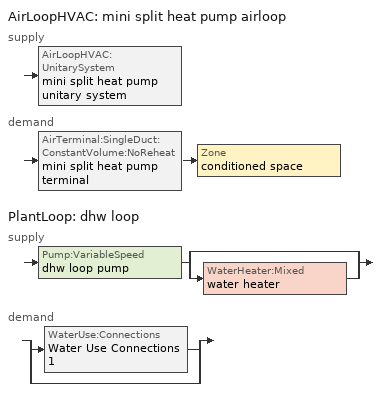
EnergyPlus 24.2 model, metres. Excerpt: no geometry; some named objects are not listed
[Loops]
AirLoopHVAC 'mini split heat pump airloop'
 supply: AirLoopHVAC:UnitarySystem 'mini split heat pump unitary system'
 demand: AirTerminal:SingleDuct:ConstantVolume:NoReheat 'mini split heat pump terminal' > Zone 'conditioned space'
PlantLoop 'dhw loop'
 supply: Pump:VariableSpeed 'dhw loop pump' > split
  | bypass
  | WaterHeater:Mixed 'water heater'
 demand: split
  | WaterUse:Connections 'Water Use Connections 1'
  | bypass
[ZoneControl:Thermostat]
conditioned space Thermostat: Zone or ZoneList=conditioned space; Control Type Schedule=conditioned space Thermostat Schedule; Control 1=conditioned space temperature setpoint; Temperature Difference Between Cutout And Setpoint {deltaC}=0
[ThermostatSetpoint:DualSetpoint]
conditioned space temperature setpoint: Heating Setpoint Temperature Schedule=heating setpoint; Cooling Setpoint Temperature Schedule=cooling setpoint
[AirLoopHVAC:UnitarySystem] Control Type=Load; Controlling Zone or Thermostat Location=conditioned space; Dehumidification Control Type=None; Availability Schedule=Always On Discrete; Fan Placement=BlowThrough; DX Heating Coil Sizing Ratio=1; Use DOAS DX Cooling Coil=No; Minimum Supply Air Temperature {C}=2; Latent Load Control=SensibleOnlyLoadControl; Heating Supply Air Flow Rate Method=SupplyAirFlowRate; No Load Supply Air Flow Rate Method=SupplyAirFlowRate; No Load Supply Air Flow Rate {m3/s}=0; No Load Supply Air Flow Rate Control Set To Low Speed=Yes; Maximum Supply Air Temperature {C}=48.8889; Maximum Outdoor Dry-Bulb Temperature for Supplemental Heater Operation {C}=21; Ancillary On-Cycle Electric Power {W}=0; Ancillary Off-Cycle Electric Power {W}=0
Name | Supply Fan | Supply Air Fan Operating Mode Schedule | Heating Coil | Cooling Supply Air Flow Rate Method | Heating Supply Air Flow Rate {m3/s} | Cooling Coil | Cooling Supply Air Flow Rate {m3/s} | Design Specification Multispeed Object
unit heater unitary system | unit heater supply fan | unit heater auto fan schedule | unit heater htg coil | None | 0.00141584
mini split heat pump unitary system | mini split heat pump supply fan | mini split heat pump auto fan schedule | mini split heat pump htg coil | SupplyAirFlowRate | 0.214736 | mini split heat pump clg coil | 0.214736 | Unitary System Performance Multispeed 1
[Fan:SystemModel] Availability Schedule=Always On Discrete; Speed Control Method=Discrete; Electric Power Minimum Flow Rate Fraction=0.2; Design Pressure Rise {Pa}=500; Motor Efficiency=1; Motor In Air Stream Fraction=1; Design Electric Power Consumption {W}=Autosize; Design Power Sizing Method=PowerPerFlow; Electric Power Per Unit Flow Rate Per Unit Pressure {W/((m3/s)-Pa)}=1.66667; Fan Total Efficiency=0.7; Motor Loss Radiative Fraction=0
Name | Design Maximum Air Flow Rate {m3/s} | Electric Power Per Unit Flow Rate {W/(m3/s)} | Number of Speeds | Speed Flow Fraction 1 | Speed Electric Power Fraction 1 | Speed Flow Fraction 2 | Speed Electric Power Fraction 2 | Speed Flow Fraction 3 | Speed Electric Power Fraction 3 | Speed Flow Fraction 4 | Speed Electric Power Fraction 4
unit heater supply fan | 0.00141584 | 28251.7 | 1 | 1 | 1
mini split heat pump supply fan | 0.264453 | 148.322 | 4 | 0.20706 | 0.00888 | 0.252 | 0.016 | 0.812 | 0.53539 | 1 | 1
[Coil:Heating:Fuel]
unit heater htg coil: Availability Schedule=Always On Discrete; Fuel Type=OtherFuel1; Burner Efficiency=0.65; Nominal Capacity {W}=0.293071; On Cycle Parasitic Electric Load {W}=0; Off Cycle Parasitic Fuel Load {W}=0
[ZoneHVAC:Baseboard:Convective:Electric]
electric baseboard: Availability Schedule=Always On Discrete; Heating Design Capacity {W}=12452.3; Efficiency=1
[AirTerminal:SingleDuct:ConstantVolume:NoReheat]
mini split heat pump terminal: Availability Schedule=Always On Discrete; Maximum Air Flow Rate {m3/s}=0.214736
[Zone equipment]
conditioned space: unit heater unitary system, electric baseboard, mini split heat pump terminal
[AirLoopHVAC]
mini split heat pump airloop: Design Supply Air Flow Rate {m3/s}=0.214736; Design Return Air Flow Fraction of Supply Air Flow=1
[Sizing:System]
mini split heat pump airloop: Type of Load to Size On=Sensible; Design Outdoor Air Flow Rate {m3/s}=Autosize; Central Heating Maximum System Air Flow Ratio=0.3; Preheat Design Temperature {C}=7; Preheat Design Humidity Ratio {kgWater/kgDryAir}=0.008; Precool Design Temperature {C}=12.8; Precool Design Humidity Ratio {kgWater/kgDryAir}=0.008; Central Cooling Design Supply Air Temperature {C}=12.8; Central Heating Design Supply Air Temperature {C}=16.7; Type of Zone Sum to Use=NonCoincident; 100% Outdoor Air in Cooling=Yes; 100% Outdoor Air in Heating=Yes; Central Cooling Design Supply Air Humidity Ratio {kgWater/kgDryAir}=0.0085; Central Heating Design Supply Air Humidity Ratio {kgWater/kgDryAir}=0.008; Cooling Supply Air Flow Rate Method=DesignDay; Cooling Supply Air Flow Rate {m3/s}=0; Cooling Supply Air Flow Rate Per Floor Area {m3/s-m2}=0.00996765; Cooling Fraction of Autosized Cooling Supply Air Flow Rate=1; Cooling Supply Air Flow Rate Per Unit Cooling Capacity {m3/s-W}=3.94755e-05; Heating Supply Air Flow Rate Method=DesignDay; Heating Supply Air Flow Rate {m3/s}=0; Heating Supply Air Flow Rate Per Floor Area {m3/s-m2}=0.00996765; Heating Fraction of Autosized Heating Supply Air Flow Rate=1; Heating Fraction of Autosized Cooling Supply Air Flow Rate=1; Heating Supply Air Flow Rate Per Unit Heating Capacity {m3/s-W}=3.15882e-05; System Outdoor Air Method=ZoneSum; Zone Maximum Outdoor Air Fraction=1; Cooling Design Capacity Method=CoolingDesignCapacity; Cooling Design Capacity {W}=Autosize; Cooling Design Capacity Per Floor Area {W/m2}=234.7; Fraction of Autosized Cooling Design Capacity=1; Heating Design Capacity Method=HeatingDesignCapacity; Heating Design Capacity {W}=Autosize; Heating Design Capacity Per Floor Area {W/m2}=157; Fraction of Autosized Heating Design Capacity=1; Central Cooling Capacity Control Method=OnOff; Occupant Diversity=Autosize
[AvailabilityManager:Scheduled]
mini split heat pump airloop Availability Manager: Schedule=Always On Discrete
[Coil:Heating:DX:MultiSpeed]
mini split heat pump htg coil: Availability Schedule=Always On Discrete; Minimum Outdoor Dry-Bulb Temperature for Compressor Operation {C}=-28.8889; Crankcase Heater Capacity {W}=50; Maximum Outdoor Dry-Bulb Temperature for Crankcase Heater Operation {C}=10; Defrost Energy Input Ratio Function of Temperature Curve=Defrosteir; Maximum Outdoor Dry-Bulb Temperature for Defrost Operation {C}=4.44444; Defrost Strategy=ReverseCycle; Defrost Control=Timed; Defrost Time Period Fraction=0.058333; Resistive Defrost Heater Capacity {W}=AutoSize; Apply Part Load Fraction to Speeds Greater than 1=No; Fuel Type=Electricity; Region number for Calculating HSPF=4; Number of Speeds=2; Speed Gross Rated Heating Capacity 1 {W}=1240.76; Speed Gross Rated Heating COP 1 {W/W}=4.88869; Speed Rated Air Flow Rate 1 {m3/s}=0.0666358; Speed Rated Supply Air Fan Power Per Volume Flow Rate 2017 1 {W/(m3/s)}=773.3; Speed Rated Supply Air Fan Power Per Volume Flow Rate 2023 1 {W/(m3/s)}=934.4; Speed Heating Capacity Function of Temperature Curve Name 1=Heat-CAP-fT1; Speed Heating Capacity Function of Flow Fraction Curve Name 1=Heat-CAP-fFF1; Speed Energy Input Ratio Function of Temperature Curve Name 1=Heat-EIR-fT1; Speed Energy Input Ratio Function of Flow Fraction Curve Name 1=Heat-EIR-fFF1; Speed Part Load Fraction Correlation Curve Name 1=Heat-PLF-fPLR1; Speed Rated Waste Heat Fraction of Power Input 1=0.2; Speed Waste Heat Function of Temperature Curve Name 1=ConstantBiquadratic 1; Speed Gross Rated Heating Capacity 2 {W}=4886.89; Speed Gross Rated Heating COP 2 {W/W}=3.54007; Speed Rated Air Flow Rate 2 {m3/s}=0.264426; Speed Rated Supply Air Fan Power Per Volume Flow Rate 2017 2 {W/(m3/s)}=773.3; Speed Rated Supply Air Fan Power Per Volume Flow Rate 2023 2 {W/(m3/s)}=934.4; Speed Heating Capacity Function of Temperature Curve Name 2=Heat-CAP-fT2; Speed Heating Capacity Function of Flow Fraction Curve Name 2=Heat-CAP-fFF2; Speed Energy Input Ratio Function of Temperature Curve Name 2=Heat-EIR-fT2; Speed Energy Input Ratio Function of Flow Fraction Curve Name 2=Heat-EIR-fFF2; Speed Part Load Fraction Correlation Curve Name 2=Heat-PLF-fPLR2; Speed Rated Waste Heat Fraction of Power Input 2=0.2; Speed Waste Heat Function of Temperature Curve Name 2=ConstantBiquadratic 1
[Coil:Cooling:DX:MultiSpeed]
mini split heat pump clg coil: Availability Schedule=Always On Discrete; Condenser Type=AirCooled; Minimum Outdoor Dry-Bulb Temperature for Compressor Operation {C}=-25; Apply Part Load Fraction to Speeds Greater than 1=No; Apply Latent Degradation to Speeds Greater than 1=No; Crankcase Heater Capacity {W}=50; Maximum Outdoor Dry-Bulb Temperature for Crankcase Heater Operation {C}=10; Basin Heater Capacity {W/K}=0; Basin Heater Setpoint Temperature {C}=2; Fuel Type=Electricity; Number of Speeds=2; Speed Gross Rated Total Cooling Capacity 1 {W}=1020.35; Speed Gross Rated Sensible Heat Ratio 1=0.806404; Speed Gross Rated Cooling COP 1 {W/W}=5.41142; Speed Rated Air Flow Rate 1 {m3/s}=0.0547522; Speed Rated Evaporator Fan Power Per Volume Flow Rate 2017 1 {W/(m3/s)}=773.3; Speed Rated Evaporator Fan Power Per Volume Flow Rate 2023 1 {W/(m3/s)}=934.4; Speed Total Cooling Capacity Function of Temperature Curve Name 1=Cool-CAP-fT1; Speed Total Cooling Capacity Function of Flow Fraction Curve Name 1=Cool-CAP-fFF1; Speed Energy Input Ratio Function of Temperature Curve Name 1=Cool-EIR-fT1; Speed Energy Input Ratio Function of Flow Fraction Curve Name 1=Cool-EIR-fFF1; Speed Part Load Fraction Correlation Curve Name 1=Cool-PLF-fPLR1; Speed Nominal Time for Condensate Removal to Begin 1 {s}=1000; Speed Ratio of Initial Moisture Evaporation Rate and Steady State Latent Capacity 1=1.5; Speed Maximum Cycling Rate 1 {cycles/hr}=3; Speed Latent Capacity Time Constant 1 {s}=45; Speed Rated Waste Heat Fraction of Power Input 1=0.2; Speed Waste Heat Function of Temperature Curve Name 1=ConstantBiquadratic; Speed Evaporative Condenser Effectiveness 1=0.9; Speed Evaporative Condenser Air Flow Rate 1 {m3/s}=AutoSize; Speed Rated Evaporative Condenser Pump Power Consumption 1 {W}=AutoSize; Speed Gross Rated Total Cooling Capacity 2 {W}=4021.01; Speed Gross Rated Sensible Heat Ratio 2=0.759942; Speed Gross Rated Cooling COP 2 {W/W}=3.69111; Speed Rated Air Flow Rate 2 {m3/s}=0.214714; Speed Rated Evaporator Fan Power Per Volume Flow Rate 2017 2 {W/(m3/s)}=773.3; Speed Rated Evaporator Fan Power Per Volume Flow Rate 2023 2 {W/(m3/s)}=934.4; Speed Total Cooling Capacity Function of Temperature Curve Name 2=Cool-CAP-fT2; Speed Total Cooling Capacity Function of Flow Fraction Curve Name 2=Cool-CAP-fFF2; Speed Energy Input Ratio Function of Temperature Curve Name 2=Cool-EIR-fT2; Speed Energy Input Ratio Function of Flow Fraction Curve Name 2=Cool-EIR-fFF2; Speed Part Load Fraction Correlation Curve Name 2=Cool-PLF-fPLR2; Speed Nominal Time for Condensate Removal to Begin 2 {s}=1000; Speed Ratio of Initial Moisture Evaporation Rate and Steady State Latent Capacity 2=1.5; Speed Maximum Cycling Rate 2 {cycles/hr}=3; Speed Latent Capacity Time Constant 2 {s}=45; Speed Rated Waste Heat Fraction of Power Input 2=0.2; Speed Waste Heat Function of Temperature Curve Name 2=ConstantBiquadratic; Speed Evaporative Condenser Effectiveness 2=0.9; Speed Evaporative Condenser Air Flow Rate 2 {m3/s}=AutoSize; Speed Rated Evaporative Condenser Pump Power Consumption 2 {W}=AutoSize
[UnitarySystemPerformance:Multispeed]
Unitary System Performance Multispeed 1: Number of Speeds for Heating=2; Number of Speeds for Cooling=2; Single Mode Operation=No; No Load Supply Air Flow Rate Ratio=1; Heating Speed Supply Air Flow Ratio 1=0.310345; Cooling Speed Supply Air Flow Ratio 1=0.255; Heating Speed Supply Air Flow Ratio 2=1.23153; Cooling Speed Supply Air Flow Ratio 2=1
[PlantLoop]
dhw loop: Fluid Type=Water; Plant Equipment Operation Scheme=dhw loop Operation Schemes; Maximum Loop Temperature {C}=100; Minimum Loop Temperature {C}=0; Maximum Loop Flow Rate {m3/s}=0.01; Minimum Loop Flow Rate {m3/s}=0; Plant Loop Volume {m3}=0.003; Load Distribution Scheme=Optimal; Plant Loop Demand Calculation Scheme=SingleSetpoint; Common Pipe Simulation=None
[Sizing:Plant]
dhw loop: Loop Type=Heating; Design Loop Exit Temperature {C}=56; Loop Design Temperature Difference {deltaC}=5.55556; Sizing Option=NonCoincident; Zone Timesteps in Averaging Window=1; Coincident Sizing Factor Mode=None
[Pump:VariableSpeed]
dhw loop pump: Design Maximum Flow Rate {m3/s}=0.01; Design Pump Head {Pa}=1; Design Power Consumption {W}=0; Motor Efficiency=0.85; Fraction of Motor Inefficiencies to Fluid Stream=0; Coefficient 1 of the Part Load Performance Curve=0; Coefficient 2 of the Part Load Performance Curve=1; Coefficient 3 of the Part Load Performance Curve=0; Coefficient 4 of the Part Load Performance Curve=0; Design Minimum Flow Rate {m3/s}=0; Pump Control Type=Intermittent; Skin Loss Radiative Fraction=0.5; Design Power Sizing Method=PowerPerFlowPerPressure; Design Electric Power per Unit Flow Rate {W/(m3/s)}=348701.1; Design Shaft Power per Unit Flow Rate per Unit Head {W/((m3/s)-Pa)}=1.28205; Design Minimum Flow Rate Fraction=0
[WaterHeater:Mixed]
water heater: Tank Volume {m3}=0.16353; Setpoint Temperature Schedule=water heater setpoint; Deadband Temperature Difference {deltaC}=2; Maximum Temperature Limit {C}=99; Heater Control Type=Cycle; Heater Maximum Capacity {W}=5500.06; Heater Minimum Capacity {W}=0; Heater Ignition Minimum Flow Rate {m3/s}=0; Heater Ignition Delay {s}=0; Heater Fuel Type=Electricity; Heater Thermal Efficiency=1; Off Cycle Parasitic Fuel Consumption Rate {W}=0; Off Cycle Parasitic Fuel Type=Electricity; Off Cycle Parasitic Heat Fraction to Tank=0; On Cycle Parasitic Fuel Consumption Rate {W}=0; On Cycle Parasitic Fuel Type=Electricity; On Cycle Parasitic Heat Fraction to Tank=0; Ambient Temperature Indicator=Zone; Ambient Temperature Zone=conditioned space; Off Cycle Loss Coefficient to Ambient Temperature {W/K}=1.49993; Off Cycle Loss Fraction to Zone=1; On Cycle Loss Coefficient to Ambient Temperature {W/K}=1.49993; On Cycle Loss Fraction to Zone=1; Use Side Effectiveness=1; Source Side Effectiveness=1; Use Side Design Flow Rate {m3/s}=Autosize; Source Side Design Flow Rate {m3/s}=Autosize; Indirect Water Heating Recovery Time {hr}=1.5; Source Side Flow Control Mode=IndirectHeatPrimarySetpoint
[WaterHeater:Sizing]
water heater: Design Mode=PeakDraw; Time Storage Can Meet Peak Draw {hr}=0.538503; Time for Tank Recovery {hr}=0; Nominal Tank Volume for Autosizing Plant Connections {m3}=1
[SetpointManager:Scheduled]
Setpoint Manager Scheduled 1: Control Variable=Temperature; Schedule=dhw temp
[WaterUse:Connections]
Water Use Connections 1: Drain Water Heat Exchanger Type=None; Drain Water Heat Exchanger Destination=Plant; Water Use Equipment Name 1=dhw fixtures; Water Use Equipment Name 2=dhw distribution waste; Water Use Equipment Name 3=clothes washer; Water Use Equipment Name 4=dishwasher
[WaterUse:Equipment]
Name | Peak Flow Rate {m3/s} | Flow Rate Fraction Schedule | Target Temperature Schedule
dhw fixtures | 4.47036e-06 | dhw fixtures schedule | mixed water temperature schedule
dhw distribution waste | 1.35522e-06 | dhw fixtures schedule | mixed water temperature schedule
clothes washer | 9.69919e-07 | clothes washer schedule
dishwasher | 2.90872e-07 | dishwasher schedule
[PlantEquipmentOperationSchemes]
dhw loop Operation Schemes: Control Scheme Object Type 1=PlantEquipmentOperation:HeatingLoad; Control Scheme Name 1=dhw loop Heating Operation Scheme; Control Scheme Schedule Name 1=Always On Discrete
[PlantEquipmentOperation:HeatingLoad]
dhw loop Heating Operation Scheme: Load Range Lower Limit 1 {W}=0; Load Range Upper Limit 1 {W}=1000000000; Range Equipment List Name 1=dhw loop Heating Equipment List
[PlantEquipmentList]
dhw loop Heating Equipment List: WaterHeater:Mixed, water heater
[EnergyManagementSystem:GlobalVariable]
infil_program_Qfan
infil_program_Qinf
mini_split_heat_pump_airloop_Fan_RTF
natural_vent_program_Qnv
natural_vent_program_Qwhf
[EnergyManagementSystem:InternalVariable]
mini_split_heat_pump_airloop_max_sup_fan_mfr: Internal Data Index Key=mini split heat pump supply fan; Internal Data Type=Fan Maximum Mass Flow Rate
[EnergyManagementSystem:Sensor]
Name | Output:Variable or Output:Meter Index Key | Output:Variable or Output:Meter
airflow_gain | infil flow | Infiltration Sensible Heat Gain Energy
airflow_gain_1 | natural vent flow | Infiltration Sensible Heat Gain Energy
airflow_gain_2 | whole house fan flow | Infiltration Sensible Heat Gain Energy
airflow_loss | infil flow | Infiltration Sensible Heat Loss Energy
airflow_loss_1 | natural vent flow | Infiltration Sensible Heat Loss Energy
airflow_loss_2 | whole house fan flow | Infiltration Sensible Heat Loss Energy
clg_load_cond |  | Cooling:EnergyTransfer:Zone:CONDITIONED SPACE
clg_sp_s; clg_sp_s_1 | cooling setpoint | Schedule Value
clothes_dryer_exhaust_0_sch_s | clothes dryer exhaust 0 schedule | Schedule Value
conditioned_space_clg_unmet_s | conditioned space | Zone Cooling Setpoint Not Met Time
conditioned_space_htg_unmet_s | conditioned space | Zone Heating Setpoint Not Met Time
cool_season | cooling season schedule | Schedule Value
dhw_loss | water heater | Water Heater Heat Loss Energy
dhw_rtf | water heater | Water Heater Runtime Fraction
fridge_tin_s; tin_s; tin_s_1 | conditioned space | Zone Mean Air Temperature
htg_load_cond |  | Heating:EnergyTransfer:Zone:CONDITIONED SPACE
htg_sp_s; htg_sp_s_1 | heating setpoint | Schedule Value
ig_ee_conv | clothes dryer | Electric Equipment Convective Heating Energy
ig_ee_conv_1 | clothes washer | Electric Equipment Convective Heating Energy
ig_ee_conv_2 | cooking range | Electric Equipment Convective Heating Energy
ig_ee_conv_3 | dishwasher | Electric Equipment Convective Heating Energy
ig_ee_conv_4 | fridge | Electric Equipment Convective Heating Energy
ig_ee_conv_5 | misc plug loads | Electric Equipment Convective Heating Energy
ig_ee_conv_6 | whole house fan | Electric Equipment Convective Heating Energy
ig_ee_rad | clothes dryer | Electric Equipment Radiant Heating Energy
ig_ee_rad_1 | clothes washer | Electric Equipment Radiant Heating Energy
ig_ee_rad_2 | cooking range | Electric Equipment Radiant Heating Energy
ig_ee_rad_3 | dishwasher | Electric Equipment Radiant Heating Energy
ig_ee_rad_4 | fridge | Electric Equipment Radiant Heating Energy
ig_ee_rad_5 | misc plug loads | Electric Equipment Radiant Heating Energy
ig_ee_rad_6 | whole house fan | Electric Equipment Radiant Heating Energy
ig_lgt_conv | interior lighting | Lights Convective Heating Energy
ig_lgt_rad | interior lighting | Lights Radiant Heating Energy
ig_lgt_vis | interior lighting | Lights Visible Radiation Heating Energy
ig_oe_conv | clothes dryer 1 | Other Equipment Convective Heating Energy
ig_oe_conv_1 | cooking range 1 | Other Equipment Convective Heating Energy
ig_oe_conv_2 | general water use latent | Other Equipment Convective Heating Energy
ig_oe_conv_3 | general water use sensible | Other Equipment Convective Heating Energy
ig_oe_conv_4 | water heater energy adjustment1 | Other Equipment Convective Heating Energy
ig_oe_rad | clothes dryer 1 | Other Equipment Radiant Heating Energy
ig_oe_rad_1 | cooking range 1 | Other Equipment Radiant Heating Energy
ig_oe_rad_2 | general water use latent | Other Equipment Radiant Heating Energy
ig_oe_rad_3 | general water use sensible | Other Equipment Radiant Heating Energy
ig_oe_rad_4 | water heater energy adjustment1 | Other Equipment Radiant Heating Energy
ig_ppl_conv | occupants | People Convective Heating Energy
ig_ppl_rad | occupants | People Radiant Heating Energy
im_conv | furniture mass conditioned space 1 | Surface Inside Face Convection Heat Gain Energy
im_conv_1 | partition wall mass | Surface Inside Face Convection Heat Gain Energy
im_ig | furniture mass conditioned space 1 | Surface Inside Face Internal Gains Radiation Heat Gain Energy
im_ig_1 | partition wall mass | Surface Inside Face Internal Gains Radiation Heat Gain Energy
im_lgt | furniture mass conditioned space 1 | Surface Inside Face Lights Radiation Heat Gain Energy
im_lgt_1 | partition wall mass | Surface Inside Face Lights Radiation Heat Gain Energy
im_sol | furniture mass conditioned space 1 | Surface Inside Face Solar Radiation Heat Gain Energy
im_sol_1 | partition wall mass | Surface Inside Face Solar Radiation Heat Gain Energy
im_surf | furniture mass conditioned space 1 | Surface Inside Face Net Surface Thermal Radiation Heat Gain Energy
im_surf_1 | partition wall mass | Surface Inside Face Net Surface Thermal Radiation Heat Gain Energy
mech_vent_bath_fan_0_sch_s | mech vent bath fan 0 schedule | Schedule Value
mech_vent_bath_fan_1_sch_s | mech vent bath fan 1 schedule | Schedule Value
mini_split_heat_pump_airloop_Fan_RTF_s | mini split heat pump supply fan | Fan Runtime Fraction Speed 1
mini_split_heat_pump_airloop_Fan_RTF_s_1 | mini split heat pump supply fan | Fan Runtime Fraction Speed 2
mini_split_heat_pump_airloop_Fan_RTF_s_2 | mini split heat pump supply fan | Fan Runtime Fraction Speed 3
mini_split_heat_pump_airloop_Fan_RTF_s_3 | mini split heat pump supply fan | Fan Runtime Fraction Speed 4
mini_split_heat_pump_clg_coil_s | mini split heat pump clg coil | Cooling Coil Total Cooling Energy
mini_split_heat_pump_htg_coil_s | mini split heat pump htg coil | Heating Coil Heating Energy
mini_split_heat_pump_supply_fan_s | mini split heat pump supply fan | Fan Electricity Energy
mv_conv | mech vent bath fan 0 | Electric Equipment Convective Heating Energy
mv_conv_1 | mech vent bath fan 1 | Electric Equipment Convective Heating Energy
mv_conv_2 | mech vent house fan | Electric Equipment Convective Heating Energy
mv_conv_3 | mech vent house fan cfis | Electric Equipment Convective Heating Energy
mv_conv_4 | mech vent house fan latent load | Other Equipment Convective Heating Energy
mv_conv_5 | mech vent house fan sensible load | Other Equipment Convective Heating Energy
mv_rad | mech vent bath fan 0 | Electric Equipment Radiant Heating Energy
mv_rad_1 | mech vent bath fan 1 | Electric Equipment Radiant Heating Energy
mv_rad_2 | mech vent house fan | Electric Equipment Radiant Heating Energy
mv_rad_3 | mech vent house fan cfis | Electric Equipment Radiant Heating Energy
mv_rad_4 | mech vent house fan latent load | Other Equipment Radiant Heating Energy
mv_rad_5 | mech vent house fan sensible load | Other Equipment Radiant Heating Energy
natural_vent_s | natural vent schedule | Schedule Value
out_pb_s |  | Site Outdoor Air Barometric Pressure
out_wt_s |  | Site Outdoor Air Humidity Ratio
site_vw_s |  | Site Wind Speed
ss_back_out | Window1 | Surface Window Shortwave from Zone Back Out Window Heat Transfer Rate
ss_back_out_1 | Window10 | Surface Window Shortwave from Zone Back Out Window Heat Transfer Rate
ss_back_out_10 | Window3 | Surface Window Shortwave from Zone Back Out Window Heat Transfer Rate
ss_back_out_11 | Window4 | Surface Window Shortwave from Zone Back Out Window Heat Transfer Rate
ss_back_out_12 | Window5 | Surface Window Shortwave from Zone Back Out Window Heat Transfer Rate
ss_back_out_13 | Window6 | Surface Window Shortwave from Zone Back Out Window Heat Transfer Rate
ss_back_out_2 | Window12 | Surface Window Shortwave from Zone Back Out Window Heat Transfer Rate
ss_back_out_3 | Window14 | Surface Window Shortwave from Zone Back Out Window Heat Transfer Rate
ss_back_out_4 | Window15 | Surface Window Shortwave from Zone Back Out Window Heat Transfer Rate
ss_back_out_5 | Window16 | Surface Window Shortwave from Zone Back Out Window Heat Transfer Rate
ss_back_out_6 | Window17 | Surface Window Shortwave from Zone Back Out Window Heat Transfer Rate
ss_back_out_7 | Window18 | Surface Window Shortwave from Zone Back Out Window Heat Transfer Rate
ss_back_out_8 | Window19 | Surface Window Shortwave from Zone Back Out Window Heat Transfer Rate
ss_back_out_9 | Window20 | Surface Window Shortwave from Zone Back Out Window Heat Transfer Rate
ss_conv | Door1 | Surface Inside Face Convection Heat Gain Energy
ss_conv_1 | Window1 | Surface Inside Face Convection Heat Gain Energy
ss_conv_10 | Window20 | Surface Inside Face Convection Heat Gain Energy
ss_conv_11 | Window3 | Surface Inside Face Convection Heat Gain Energy
ss_conv_12 | Window4 | Surface Inside Face Convection Heat Gain Energy
ss_conv_13 | Window5 | Surface Inside Face Convection Heat Gain Energy
ss_conv_14 | Window6 | Surface Inside Face Convection Heat Gain Energy
ss_conv_2 | Window10 | Surface Inside Face Convection Heat Gain Energy
ss_conv_3 | Window12 | Surface Inside Face Convection Heat Gain Energy
ss_conv_4 | Window14 | Surface Inside Face Convection Heat Gain Energy
ss_conv_5 | Window15 | Surface Inside Face Convection Heat Gain Energy
ss_conv_6 | Window16 | Surface Inside Face Convection Heat Gain Energy
ss_conv_7 | Window17 | Surface Inside Face Convection Heat Gain Energy
ss_conv_8 | Window18 | Surface Inside Face Convection Heat Gain Energy
ss_conv_9 | Window19 | Surface Inside Face Convection Heat Gain Energy
ss_ig | Door1 | Surface Inside Face Internal Gains Radiation Heat Gain Energy
ss_ig_1 | Window1 | Surface Inside Face Internal Gains Radiation Heat Gain Energy
ss_ig_10 | Window20 | Surface Inside Face Internal Gains Radiation Heat Gain Energy
ss_ig_11 | Window3 | Surface Inside Face Internal Gains Radiation Heat Gain Energy
ss_ig_12 | Window4 | Surface Inside Face Internal Gains Radiation Heat Gain Energy
ss_ig_13 | Window5 | Surface Inside Face Internal Gains Radiation Heat Gain Energy
ss_ig_14 | Window6 | Surface Inside Face Internal Gains Radiation Heat Gain Energy
ss_ig_2 | Window10 | Surface Inside Face Internal Gains Radiation Heat Gain Energy
ss_ig_3 | Window12 | Surface Inside Face Internal Gains Radiation Heat Gain Energy
ss_ig_4 | Window14 | Surface Inside Face Internal Gains Radiation Heat Gain Energy
ss_ig_5 | Window15 | Surface Inside Face Internal Gains Radiation Heat Gain Energy
ss_ig_6 | Window16 | Surface Inside Face Internal Gains Radiation Heat Gain Energy
ss_ig_7 | Window17 | Surface Inside Face Internal Gains Radiation Heat Gain Energy
ss_ig_8 | Window18 | Surface Inside Face Internal Gains Radiation Heat Gain Energy
ss_ig_9 | Window19 | Surface Inside Face Internal Gains Radiation Heat Gain Energy
ss_lgt | Door1 | Surface Inside Face Lights Radiation Heat Gain Energy
ss_sol | Door1 | Surface Inside Face Solar Radiation Heat Gain Energy
ss_surf | Door1 | Surface Inside Face Net Surface Thermal Radiation Heat Gain Energy
ss_surf_1 | Window1 | Surface Inside Face Net Surface Thermal Radiation Heat Gain Energy
ss_surf_10 | Window20 | Surface Inside Face Net Surface Thermal Radiation Heat Gain Energy
ss_surf_11 | Window3 | Surface Inside Face Net Surface Thermal Radiation Heat Gain Energy
ss_surf_12 | Window4 | Surface Inside Face Net Surface Thermal Radiation Heat Gain Energy
ss_surf_13 | Window5 | Surface Inside Face Net Surface Thermal Radiation Heat Gain Energy
ss_surf_14 | Window6 | Surface Inside Face Net Surface Thermal Radiation Heat Gain Energy
ss_surf_2 | Window10 | Surface Inside Face Net Surface Thermal Radiation Heat Gain Energy
ss_surf_3 | Window12 | Surface Inside Face Net Surface Thermal Radiation Heat Gain Energy
ss_surf_4 | Window14 | Surface Inside Face Net Surface Thermal Radiation Heat Gain Energy
ss_surf_5 | Window15 | Surface Inside Face Net Surface Thermal Radiation Heat Gain Energy
ss_surf_6 | Window16 | Surface Inside Face Net Surface Thermal Radiation Heat Gain Energy
ss_surf_7 | Window17 | Surface Inside Face Net Surface Thermal Radiation Heat Gain Energy
ss_surf_8 | Window18 | Surface Inside Face Net Surface Thermal Radiation Heat Gain Energy
ss_surf_9 | Window19 | Surface Inside Face Net Surface Thermal Radiation Heat Gain Energy
ss_trans_in | Window1 | Surface Window Transmitted Solar Radiation Rate
ss_trans_in_1 | Window10 | Surface Window Transmitted Solar Radiation Rate
ss_trans_in_10 | Window3 | Surface Window Transmitted Solar Radiation Rate
ss_trans_in_11 | Window4 | Surface Window Transmitted Solar Radiation Rate
ss_trans_in_12 | Window5 | Surface Window Transmitted Solar Radiation Rate
ss_trans_in_13 | Window6 | Surface Window Transmitted Solar Radiation Rate
ss_trans_in_2 | Window12 | Surface Window Transmitted Solar Radiation Rate
ss_trans_in_3 | Window14 | Surface Window Transmitted Solar Radiation Rate
ss_trans_in_4 | Window15 | Surface Window Transmitted Solar Radiation Rate
ss_trans_in_5 | Window16 | Surface Window Transmitted Solar Radiation Rate
ss_trans_in_6 | Window17 | Surface Window Transmitted Solar Radiation Rate
ss_trans_in_7 | Window18 | Surface Window Transmitted Solar Radiation Rate
ss_trans_in_8 | Window19 | Surface Window Transmitted Solar Radiation Rate
ss_trans_in_9 | Window20 | Surface Window Transmitted Solar Radiation Rate
ss_trans_out | Window1 | Surface Inside Face Initial Transmitted Diffuse Transmitted Out Window Solar Radiation Rate
ss_trans_out_1 | Window10 | Surface Inside Face Initial Transmitted Diffuse Transmitted Out Window Solar Radiation Rate
ss_trans_out_10 | Window3 | Surface Inside Face Initial Transmitted Diffuse Transmitted Out Window Solar Radiation Rate
ss_trans_out_11 | Window4 | Surface Inside Face Initial Transmitted Diffuse Transmitted Out Window Solar Radiation Rate
ss_trans_out_12 | Window5 | Surface Inside Face Initial Transmitted Diffuse Transmitted Out Window Solar Radiation Rate
ss_trans_out_13 | Window6 | Surface Inside Face Initial Transmitted Diffuse Transmitted Out Window Solar Radiation Rate
ss_trans_out_2 | Window12 | Surface Inside Face Initial Transmitted Diffuse Transmitted Out Window Solar Radiation Rate
ss_trans_out_3 | Window14 | Surface Inside Face Initial Transmitted Diffuse Transmitted Out Window Solar Radiation Rate
ss_trans_out_4 | Window15 | Surface Inside Face Initial Transmitted Diffuse Transmitted Out Window Solar Radiation Rate
ss_trans_out_5 | Window16 | Surface Inside Face Initial Transmitted Diffuse Transmitted Out Window Solar Radiation Rate
ss_trans_out_6 | Window17 | Surface Inside Face Initial Transmitted Diffuse Transmitted Out Window Solar Radiation Rate
ss_trans_out_7 | Window18 | Surface Inside Face Initial Transmitted Diffuse Transmitted Out Window Solar Radiation Rate
ss_trans_out_8 | Window19 | Surface Inside Face Initial Transmitted Diffuse Transmitted Out Window Solar Radiation Rate
ss_trans_out_9 | Window20 | Surface Inside Face Initial Transmitted Diffuse Transmitted Out Window Solar Radiation Rate
s_conv | Floor1 | Surface Inside Face Convection Heat Gain Energy
s_conv_1 | Floor2 | Surface Inside Face Convection Heat Gain Energy
s_conv_10 | RimJoist1:270 | Surface Inside Face Convection Heat Gain Energy
s_conv_11 | RimJoist1:90 | Surface Inside Face Convection Heat Gain Energy
s_conv_12 | Slab1 | Surface Inside Face Convection Heat Gain Energy
s_conv_13 | Wall1:0 | Surface Inside Face Convection Heat Gain Energy
s_conv_14 | Wall1:180 | Surface Inside Face Convection Heat Gain Energy
s_conv_15 | Wall1:270 | Surface Inside Face Convection Heat Gain Energy
s_conv_16 | Wall1:90 | Surface Inside Face Convection Heat Gain Energy
s_conv_17 | Wall2:0 | Surface Inside Face Convection Heat Gain Energy
s_conv_18 | Wall2:180 | Surface Inside Face Convection Heat Gain Energy
s_conv_19 | Wall2:270 | Surface Inside Face Convection Heat Gain Energy
s_conv_2 | Floor3 | Surface Inside Face Convection Heat Gain Energy
s_conv_20 | Wall2:90 | Surface Inside Face Convection Heat Gain Energy
s_conv_21 | Wall6:0 | Surface Inside Face Convection Heat Gain Energy
s_conv_22 | Wall6:180 | Surface Inside Face Convection Heat Gain Energy
s_conv_23 | Wall6:270 | Surface Inside Face Convection Heat Gain Energy
s_conv_24 | Wall6:90 | Surface Inside Face Convection Heat Gain Energy
s_conv_3 | Floor4 | Surface Inside Face Convection Heat Gain Energy
s_conv_4 | Floor5 | Surface Inside Face Convection Heat Gain Energy
s_conv_5 | FoundationWall1 | Surface Inside Face Convection Heat Gain Energy
s_conv_6 | inferred conditioned ceiling | Surface Inside Face Convection Heat Gain Energy
s_conv_7 | inferred conditioned floor | Surface Inside Face Convection Heat Gain Energy
s_conv_8 | RimJoist1:0 | Surface Inside Face Convection Heat Gain Energy
s_conv_9 | RimJoist1:180 | Surface Inside Face Convection Heat Gain Energy
s_ig | Floor1 | Surface Inside Face Internal Gains Radiation Heat Gain Energy
s_ig_1 | Floor2 | Surface Inside Face Internal Gains Radiation Heat Gain Energy
s_ig_10 | RimJoist1:270 | Surface Inside Face Internal Gains Radiation Heat Gain Energy
s_ig_11 | RimJoist1:90 | Surface Inside Face Internal Gains Radiation Heat Gain Energy
s_ig_12 | Slab1 | Surface Inside Face Internal Gains Radiation Heat Gain Energy
s_ig_13 | Wall1:0 | Surface Inside Face Internal Gains Radiation Heat Gain Energy
s_ig_14 | Wall1:180 | Surface Inside Face Internal Gains Radiation Heat Gain Energy
s_ig_15 | Wall1:270 | Surface Inside Face Internal Gains Radiation Heat Gain Energy
s_ig_16 | Wall1:90 | Surface Inside Face Internal Gains Radiation Heat Gain Energy
s_ig_17 | Wall2:0 | Surface Inside Face Internal Gains Radiation Heat Gain Energy
s_ig_18 | Wall2:180 | Surface Inside Face Internal Gains Radiation Heat Gain Energy
s_ig_19 | Wall2:270 | Surface Inside Face Internal Gains Radiation Heat Gain Energy
s_ig_2 | Floor3 | Surface Inside Face Internal Gains Radiation Heat Gain Energy
s_ig_20 | Wall2:90 | Surface Inside Face Internal Gains Radiation Heat Gain Energy
s_ig_21 | Wall6:0 | Surface Inside Face Internal Gains Radiation Heat Gain Energy
s_ig_22 | Wall6:180 | Surface Inside Face Internal Gains Radiation Heat Gain Energy
s_ig_23 | Wall6:270 | Surface Inside Face Internal Gains Radiation Heat Gain Energy
s_ig_24 | Wall6:90 | Surface Inside Face Internal Gains Radiation Heat Gain Energy
s_ig_3 | Floor4 | Surface Inside Face Internal Gains Radiation Heat Gain Energy
s_ig_4 | Floor5 | Surface Inside Face Internal Gains Radiation Heat Gain Energy
s_ig_5 | FoundationWall1 | Surface Inside Face Internal Gains Radiation Heat Gain Energy
s_ig_6 | inferred conditioned ceiling | Surface Inside Face Internal Gains Radiation Heat Gain Energy
s_ig_7 | inferred conditioned floor | Surface Inside Face Internal Gains Radiation Heat Gain Energy
s_ig_8 | RimJoist1:0 | Surface Inside Face Internal Gains Radiation Heat Gain Energy
s_ig_9 | RimJoist1:180 | Surface Inside Face Internal Gains Radiation Heat Gain Energy
s_lgt | Floor1 | Surface Inside Face Lights Radiation Heat Gain Energy
s_lgt_1 | Floor2 | Surface Inside Face Lights Radiation Heat Gain Energy
s_lgt_10 | RimJoist1:270 | Surface Inside Face Lights Radiation Heat Gain Energy
s_lgt_11 | RimJoist1:90 | Surface Inside Face Lights Radiation Heat Gain Energy
s_lgt_12 | Slab1 | Surface Inside Face Lights Radiation Heat Gain Energy
s_lgt_13 | Wall1:0 | Surface Inside Face Lights Radiation Heat Gain Energy
s_lgt_14 | Wall1:180 | Surface Inside Face Lights Radiation Heat Gain Energy
s_lgt_15 | Wall1:270 | Surface Inside Face Lights Radiation Heat Gain Energy
s_lgt_16 | Wall1:90 | Surface Inside Face Lights Radiation Heat Gain Energy
s_lgt_17 | Wall2:0 | Surface Inside Face Lights Radiation Heat Gain Energy
s_lgt_18 | Wall2:180 | Surface Inside Face Lights Radiation Heat Gain Energy
s_lgt_19 | Wall2:270 | Surface Inside Face Lights Radiation Heat Gain Energy
s_lgt_2 | Floor3 | Surface Inside Face Lights Radiation Heat Gain Energy
s_lgt_20 | Wall2:90 | Surface Inside Face Lights Radiation Heat Gain Energy
s_lgt_21 | Wall6:0 | Surface Inside Face Lights Radiation Heat Gain Energy
s_lgt_22 | Wall6:180 | Surface Inside Face Lights Radiation Heat Gain Energy
s_lgt_23 | Wall6:270 | Surface Inside Face Lights Radiation Heat Gain Energy
s_lgt_24 | Wall6:90 | Surface Inside Face Lights Radiation Heat Gain Energy
s_lgt_3 | Floor4 | Surface Inside Face Lights Radiation Heat Gain Energy
s_lgt_4 | Floor5 | Surface Inside Face Lights Radiation Heat Gain Energy
s_lgt_5 | FoundationWall1 | Surface Inside Face Lights Radiation Heat Gain Energy
s_lgt_6 | inferred conditioned ceiling | Surface Inside Face Lights Radiation Heat Gain Energy
s_lgt_7 | inferred conditioned floor | Surface Inside Face Lights Radiation Heat Gain Energy
s_lgt_8 | RimJoist1:0 | Surface Inside Face Lights Radiation Heat Gain Energy
s_lgt_9 | RimJoist1:180 | Surface Inside Face Lights Radiation Heat Gain Energy
s_sol | Floor1 | Surface Inside Face Solar Radiation Heat Gain Energy
s_sol_1 | Floor2 | Surface Inside Face Solar Radiation Heat Gain Energy
s_sol_10 | RimJoist1:270 | Surface Inside Face Solar Radiation Heat Gain Energy
s_sol_11 | RimJoist1:90 | Surface Inside Face Solar Radiation Heat Gain Energy
s_sol_12 | Slab1 | Surface Inside Face Solar Radiation Heat Gain Energy
s_sol_13 | Wall1:0 | Surface Inside Face Solar Radiation Heat Gain Energy
s_sol_14 | Wall1:180 | Surface Inside Face Solar Radiation Heat Gain Energy
s_sol_15 | Wall1:270 | Surface Inside Face Solar Radiation Heat Gain Energy
s_sol_16 | Wall1:90 | Surface Inside Face Solar Radiation Heat Gain Energy
s_sol_17 | Wall2:0 | Surface Inside Face Solar Radiation Heat Gain Energy
s_sol_18 | Wall2:180 | Surface Inside Face Solar Radiation Heat Gain Energy
s_sol_19 | Wall2:270 | Surface Inside Face Solar Radiation Heat Gain Energy
s_sol_2 | Floor3 | Surface Inside Face Solar Radiation Heat Gain Energy
s_sol_20 | Wall2:90 | Surface Inside Face Solar Radiation Heat Gain Energy
s_sol_21 | Wall6:0 | Surface Inside Face Solar Radiation Heat Gain Energy
s_sol_22 | Wall6:180 | Surface Inside Face Solar Radiation Heat Gain Energy
s_sol_23 | Wall6:270 | Surface Inside Face Solar Radiation Heat Gain Energy
s_sol_24 | Wall6:90 | Surface Inside Face Solar Radiation Heat Gain Energy
s_sol_3 | Floor4 | Surface Inside Face Solar Radiation Heat Gain Energy
s_sol_4 | Floor5 | Surface Inside Face Solar Radiation Heat Gain Energy
s_sol_5 | FoundationWall1 | Surface Inside Face Solar Radiation Heat Gain Energy
s_sol_6 | inferred conditioned ceiling | Surface Inside Face Solar Radiation Heat Gain Energy
s_sol_7 | inferred conditioned floor | Surface Inside Face Solar Radiation Heat Gain Energy
s_sol_8 | RimJoist1:0 | Surface Inside Face Solar Radiation Heat Gain Energy
s_sol_9 | RimJoist1:180 | Surface Inside Face Solar Radiation Heat Gain Energy
s_surf | Floor1 | Surface Inside Face Net Surface Thermal Radiation Heat Gain Energy
s_surf_1 | Floor2 | Surface Inside Face Net Surface Thermal Radiation Heat Gain Energy
s_surf_10 | RimJoist1:270 | Surface Inside Face Net Surface Thermal Radiation Heat Gain Energy
s_surf_11 | RimJoist1:90 | Surface Inside Face Net Surface Thermal Radiation Heat Gain Energy
s_surf_12 | Slab1 | Surface Inside Face Net Surface Thermal Radiation Heat Gain Energy
s_surf_13 | Wall1:0 | Surface Inside Face Net Surface Thermal Radiation Heat Gain Energy
s_surf_14 | Wall1:180 | Surface Inside Face Net Surface Thermal Radiation Heat Gain Energy
s_surf_15 | Wall1:270 | Surface Inside Face Net Surface Thermal Radiation Heat Gain Energy
s_surf_16 | Wall1:90 | Surface Inside Face Net Surface Thermal Radiation Heat Gain Energy
s_surf_17 | Wall2:0 | Surface Inside Face Net Surface Thermal Radiation Heat Gain Energy
s_surf_18 | Wall2:180 | Surface Inside Face Net Surface Thermal Radiation Heat Gain Energy
s_surf_19 | Wall2:270 | Surface Inside Face Net Surface Thermal Radiation Heat Gain Energy
s_surf_2 | Floor3 | Surface Inside Face Net Surface Thermal Radiation Heat Gain Energy
s_surf_20 | Wall2:90 | Surface Inside Face Net Surface Thermal Radiation Heat Gain Energy
s_surf_21 | Wall6:0 | Surface Inside Face Net Surface Thermal Radiation Heat Gain Energy
s_surf_22 | Wall6:180 | Surface Inside Face Net Surface Thermal Radiation Heat Gain Energy
s_surf_23 | Wall6:270 | Surface Inside Face Net Surface Thermal Radiation Heat Gain Energy
s_surf_24 | Wall6:90 | Surface Inside Face Net Surface Thermal Radiation Heat Gain Energy
s_surf_3 | Floor4 | Surface Inside Face Net Surface Thermal Radiation Heat Gain Energy
s_surf_4 | Floor5 | Surface Inside Face Net Surface Thermal Radiation Heat Gain Energy
s_surf_5 | FoundationWall1 | Surface Inside Face Net Surface Thermal Radiation Heat Gain Energy
s_surf_6 | inferred conditioned ceiling | Surface Inside Face Net Surface Thermal Radiation Heat Gain Energy
s_surf_7 | inferred conditioned floor | Surface Inside Face Net Surface Thermal Radiation Heat Gain Energy
s_surf_8 | RimJoist1:0 | Surface Inside Face Net Surface Thermal Radiation Heat Gain Energy
s_surf_9 | RimJoist1:180 | Surface Inside Face Net Surface Thermal Radiation Heat Gain Energy
tout_db; tout_db_1 | Environment | Site Outdoor Air Drybulb Temperature
tout_s | conditioned space | Zone Outdoor Air Drybulb Temperature
unit_heater_htg_coil_s | unit heater htg coil | Heating Coil Heating Energy
unit_heater_supply_fan_s | unit heater supply fan | Fan Electricity Energy
water_heater_energy | water heater | Water Heater Electricity Rate
water_heater_off_cycle_parasitic | water heater | Water Heater Off Cycle Parasitic Electricity Rate
water_heater_on_cycle_parasitic | water heater | Water Heater On Cycle Parasitic Electricity Rate
win_s | conditioned space | Zone Air Humidity Ratio
[EnergyManagementSystem:Actuator]
Name | Actuated Component Unique | Actuated Component Type | Actuated Component Control Type
fridge_schedule_act | fridge schedule | Schedule:Constant | Schedule Value
infil_flow_act | infil flow | Zone Infiltration | Air Exchange Flow Rate
mech_vent_house_fan_cfis_act | mech vent house fan cfis | ElectricEquipment | Electricity Rate
mech_vent_house_fan_latent_load_act | mech vent house fan latent load | OtherEquipment | Power Level
mech_vent_house_fan_sensible_load_act | mech vent house fan sensible load | OtherEquipment | Power Level
mini_split_heat_pump_supply_fan_pressure_rise_act | mini split heat pump supply fan | Fan | Fan Pressure Rise
mini_split_heat_pump_supply_fan_total_efficiency_act | mini split heat pump supply fan | Fan | Fan Total Efficiency
natural_vent_flow_act | natural vent flow | Zone Infiltration | Air Exchange Flow Rate
Sequential_Fraction_Schedule_2_act | Sequential Fraction Schedule 2 | Schedule:Constant | Schedule Value
water_heater_ec_adj_act | water heater energy adjustment1 | OtherEquipment | Power Level
whole_house_fan_act | whole house fan | ElectricEquipment | Electricity Rate
whole_house_fan_flow_act | whole house fan flow | Zone Infiltration | Air Exchange Flow Rate
whole_house_fan_mix_act | whole house fan mix | ZoneMixing | Air Exchange Flow Rate
[EnergyManagementSystem:Program]
fridge_schedule_program: Set Tin = fridge_tin_s*(9.0/5.0)+32.0; Set fridge_schedule_act = 0; If (Hour == 0); Set fridge_schedule_act = (-0.487+0.019*Tin); ElseIf (Hour == 1); Set fridge_schedule_act = (-0.34+0.016*Tin); ElseIf (Hour == 2); Set fridge_schedule_act = (-0.37+0.017*Tin); ElseIf (Hour == 3); Set fridge_schedule_act = (-0.361+0.016*Tin); ElseIf (Hour == 4); Set fridge_schedule_act = (-0.515+0.018*Tin); ElseIf (Hour == 5); Set fridge_schedule_act = (-0.684+0.021*Tin); ElseIf (Hour == 6); Set fridge_schedule_act = (-0.471+0.019*Tin); ElseIf (Hour == 7); Set fridge_schedule_act = (-0.159+0.015*Tin); ElseIf (Hour == 8); Set fridge_schedule_act = (-0.079+0.015*Tin); ElseIf (Hour == 9); Set fridge_schedule_act = (-0.417+0.019*Tin); ElseIf (Hour == 10); Set fridge_schedule_act = (-0.411+0.018*Tin); ElseIf (Hour == 11); Set fridge_schedule_act = (-0.386+0.018*Tin); ElseIf (Hour == 12); Set fridge_schedule_act = (-0.24+0.016*Tin); ElseIf (Hour == 13); Set fridge_schedule_act = (-0.314+0.017*Tin); ElseIf (Hour == 14); Set fridge_schedule_act = (-0.16+0.015*Tin); ElseIf (Hour == 15); Set fridge_schedule_act = (-0.121+0.015*Tin); ElseIf (Hour == 16); Set fridge_schedule_act = (-0.469+0.02*Tin); ElseIf (Hour == 17); Set fridge_schedule_act = (-0.412+0.02*Tin); ElseIf (Hour == 18); Set fridge_schedule_act = (-0.091+0.017*Tin); ElseIf (Hour == 19); Set fridge_schedule_act = (0.077+0.014*Tin); ElseIf (Hour == 20); Set fridge_schedule_act = (-0.118+0.016*Tin); ElseIf (Hour == 21); Set fridge_schedule_act = (-0.247+0.017*Tin); ElseIf (Hour == 22); Set fridge_schedule_act = (-0.445+0.019*Tin); ElseIf (Hour == 23); Set fridge_schedule_act = (-0.544+0.02*Tin); EndIf
infil_program: Set p_m = 0.14; Set p_s = 0.22; Set s_m = 270; Set s_s = 370; Set z_m = 9.99744; Set z_s = 3.170495508746908; Set f_t = (((s_m/z_m)^p_m)*((z_s/s_s)^p_s)); Set Tdiff = tin_s-tout_s; Set dT = @Abs Tdiff; Set c = 0.0502; Set Cs = 0.0789; Set Cw = 0.1513; Set n = 0.65; Set sft = (f_t*0.54); Set temp1 = ((c*Cw)*((sft*site_vw_s)^(2*n)))^2; Set Qinf = (((c*Cs*(dT^n))^2)+temp1)^0.5; Set Qinf = (@Max Qinf 0); Set mech_vent_house_fan_sensible_load_act = 0.0; Set mech_vent_house_fan_latent_load_act = 0.0; Set OASupInPb = out_pb_s; Set OASupInTemp = tout_s; Set OASupInW = out_wt_s; Set OASupRho = (@RhoAirFnPbTdbW OASupInPb OASupInTemp OASupInW); Set OASupCp = (@CpAirFnW OASupInW); Set OASupInEnth = (@HFnTdbW OASupInTemp OASupInW); Set ZoneTemp = tin_s; Set ZoneW = win_s; Set ZoneCp = (@CpAirFnW ZoneW); Set ZoneAirEnth = (@HFnTdbW ZoneTemp ZoneW); Set mech_vent_house_fan_cfis_act = 0.0; Set QWHV_cfis_sup = 0.0; Set QWHV_cfis_suppl_sup = 0.0; Set QWHV_cfis_suppl_exh = 0.0; Set Qrange = 0; Set Qbath = 0; Set Qbath = Qbath + 0.066 * mech_vent_bath_fan_0_sch_s; Set Qbath = Qbath + 0.066 * mech_vent_bath_fan_1_sch_s; Set Qdryer = 0; Set Qdryer = Qdryer + 0.00308 * clothes_dryer_exhaust_0_sch_s; Set QWHV_sup = 0.02333; Set QWHV_exh = 0.02333; Set Qsupply = QWHV_sup + QWHV_cfis_sup + QWHV_cfis_suppl_sup; Set Qexhaust = Qrange + Qbath + Qdryer + QWHV_exh + QWHV_cfis_suppl_exh; Set Qfan = (@Max Qexhaust Qsupply); Set Qducts = 0; If Qducts < 0; Set Qsupply = Qsupply - Qducts; Else; Set Qexhaust = Qexhaust + Qducts; EndIf; Set Qfan_with_ducts = (@Max Qexhaust Qsupply); Set Qimb = (@Abs (Qsupply - Qexhaust)); If Qinf + Qimb > 0; Set Qtot = Qfan_with_ducts + (Qinf^2) / (Qinf + Qimb); Else; Set Qtot = Qfan_with_ducts; EndIf; Set Qinf_adj = Qtot - Qfan; Set infil_flow_act = Qinf_adj; Set infil_program_Qinf = Qinf_adj; Set infil_program_Qfan = Qfan; Set Qload = Qfan; Set Effectiveness_Sens = 0.0; Set Effectiveness_Lat = 0.0; Set Fan_MFR = Qload * OASupRho; Set ZoneInEnth = OASupInEnth; Set ZoneInTemp = OASupInTemp; If Qload > 0; Set Effectiveness_Sens = Effectiveness_Sens + 0.0233 / Qload * 0.5912543527390199; Set Effectiveness_Lat = Effectiveness_Lat + 0.0233 / Qload * 0.0; EndIf; Set ERVCpMin = (@Min OASupCp ZoneCp); Set ERVSupOutTemp = OASupInTemp + ERVCpMin/OASupCp * Effectiveness_Sens * (ZoneTemp - OASupInTemp); Set ERVSupOutW = OASupInW + ERVCpMin/OASupCp * Effectiveness_Lat * (ZoneW - OASupInW); Set ERVSupOutEnth = (@HFnTdbW ERVSupOutTemp ERVSupOutW); Set ERVSensHeatTrans = Fan_MFR * OASupCp * (ERVSupOutTemp - OASupInTemp); Set ERVTotalHeatTrans = Fan_MFR * (ERVSupOutEnth - OASupInEnth); Set ERVLatHeatTrans = ERVTotalHeatTrans - ERVSensHeatTrans; Set ZoneInEnth = ERVSupOutEnth; Set ZoneInTemp = ERVSupOutTemp; Set FanTotalToCond = Fan_MFR * (ZoneInEnth - ZoneAirEnth); Set FanSensToCond = Fan_MFR * ZoneCp * (ZoneInTemp - ZoneTemp); Set FanLatToCond = FanTotalToCond - FanSensToCond; Set mech_vent_house_fan_sensible_load_act = mech_vent_house_fan_sensible_load_act + FanSensToCond; Set mech_vent_house_fan_latent_load_act = mech_vent_house_fan_latent_load_act + FanLatToCond
mini_split_heat_pump_supply_fan_disaggregate_program: Set mini_split_heat_pump_supply_fan_clg = 0; Set mini_split_heat_pump_supply_fan_primary_htg = 0; If mini_split_heat_pump_clg_coil_s > 0; Set mini_split_heat_pump_supply_fan_clg = mini_split_heat_pump_supply_fan_s; Else; Set mini_split_heat_pump_supply_fan_primary_htg = mini_split_heat_pump_supply_fan_s; EndIf
[Schedule:Constant]
Name | Hourly Value
Always On Discrete | 1
unit heater auto fan schedule; mini split heat pump auto fan schedule | 0
dhw temp; water heater setpoint | 56
mixed water temperature schedule | 40.5556
[Schedule:Day:Interval]
clothes washer schedule day: No, 01:00, 0.104651, 02:00, 0.0813953, 04:00, 0.0465116, 05:00, 0.0813953, 06:00, 0.127907, 07:00, 0.255814, 08:00, 0.569767, 09:00, 0.848837, 10:00, 1, 11:00, 0.976744, 12:00, 0.872093, 13:00, 0.77907, 14:00, 0.697674, 15:00, 0.569767, 16:00, 0.593023, 17:00, 0.581395, 21:00, 0.569767, 22:00, 0.546512, 23:00, 0.372093, 24:00, 0.197674
clothes washer schedule default day; dishwasher schedule default day; heating setpoint default day; cooling setpoint default day; dhw fixtures schedule default day: No, 24:00, 0
dishwasher schedule day: No, 01:00, 0.135135, 02:00, 0.0630631, 03:00, 0.045045, 05:00, 0.027027, 06:00, 0.0900901, 07:00, 0.18018, 08:00, 0.279279, 09:00, 0.522523, 10:00, 0.585586, 11:00, 0.504505, 12:00, 0.432432, 13:00, 0.378378, 14:00, 0.414414, 15:00, 0.324324, 17:00, 0.342342, 18:00, 0.441441, 19:00, 0.783784, 20:00, 1, 21:00, 0.810811, 22:00, 0.603604, 23:00, 0.396396, 24:00, 0.279279
heating setpoint day: No, 07:00, 18, 23:00, 21, 24:00, 18
cooling setpoint day: No, 24:00, 25
dhw fixtures schedule day: No, 01:00, 0.139535, 02:00, 0.0697674, 03:00, 0.0465116, 04:00, 0.0581395, 05:00, 0.116279, 06:00, 0.395349, 07:00, 0.906977, 08:00, 1, 09:00, 0.930233, 10:00, 0.77907, 11:00, 0.651163, 12:00, 0.546512, 13:00, 0.465116, 14:00, 0.406977, 15:00, 0.383721, 16:00, 0.360465, 17:00, 0.44186, 18:00, 0.593023, 20:00, 0.697674, 21:00, 0.639535, 22:00, 0.55814, 23:00, 0.44186, 24:00, 0.302326
[Schedule:Week:Daily]
clothes washer schedule Week Rule - Jan1-Dec31: clothes washer schedule day, clothes washer schedule day, clothes washer schedule day, clothes washer schedule day, clothes washer schedule day, clothes washer schedule day, clothes washer schedule day, clothes washer schedule default day, clothes washer schedule default day, clothes washer schedule default day, clothes washer schedule default day, clothes washer schedule default day
dishwasher schedule Week Rule - Jan1-Dec31: dishwasher schedule day, dishwasher schedule day, dishwasher schedule day, dishwasher schedule day, dishwasher schedule day, dishwasher schedule day, dishwasher schedule day, dishwasher schedule default day, dishwasher schedule default day, dishwasher schedule default day, dishwasher schedule default day, dishwasher schedule default day
heating setpoint Week Rule - Jan1-Dec31: heating setpoint day, heating setpoint day, heating setpoint day, heating setpoint day, heating setpoint day, heating setpoint day, heating setpoint day, heating setpoint default day, heating setpoint default day, heating setpoint default day, heating setpoint default day, heating setpoint default day
cooling setpoint Week Rule - Jan1-Dec31: cooling setpoint day, cooling setpoint day, cooling setpoint day, cooling setpoint day, cooling setpoint day, cooling setpoint day, cooling setpoint day, cooling setpoint default day, cooling setpoint default day, cooling setpoint default day, cooling setpoint default day, cooling setpoint default day
dhw fixtures schedule Week Rule - Jan1-Dec31: dhw fixtures schedule day, dhw fixtures schedule day, dhw fixtures schedule day, dhw fixtures schedule day, dhw fixtures schedule day, dhw fixtures schedule day, dhw fixtures schedule day, dhw fixtures schedule default day, dhw fixtures schedule default day, dhw fixtures schedule default day, dhw fixtures schedule default day, dhw fixtures schedule default day
[Schedule:Year]
clothes washer schedule: clothes washer schedule Week Rule - Jan1-Dec31, 1, 1, 12, 31
dishwasher schedule: dishwasher schedule Week Rule - Jan1-Dec31, 1, 1, 12, 31
heating setpoint: heating setpoint Week Rule - Jan1-Dec31, 1, 1, 12, 31
cooling setpoint: cooling setpoint Week Rule - Jan1-Dec31, 1, 1, 12, 31
dhw fixtures schedule: dhw fixtures schedule Week Rule - Jan1-Dec31, 1, 1, 12, 31
[Schedule:Compact]
conditioned space Thermostat Schedule: Through: 12/31, For: AllDays, Until: 24:00, 4
[Curve:Biquadratic] Coefficient2 x=0; Coefficient3 x**2=0; Coefficient4 y=0; Coefficient5 y**2=0; Coefficient6 x*y=0
Name | Coefficient1 Constant | Minimum Value of x {BasedOnField A2} | Maximum Value of x {BasedOnField A2} | Minimum Value of y {BasedOnField A3} | Maximum Value of y {BasedOnField A3}
Defrosteir | 0.1528 | -100 | 100 | -100 | 100
ConstantBiquadratic 1; ConstantBiquadratic | 1 | 0 | 1 | 0 | 1
[Table:Lookup]
Heat-CAP-fT1: Heat-CAP-fT1 Independent Variable List, None, 1, 0, Dimensionless, 0.583472, 0.596462, 0.610562, 0.625895, 0.642605, 0.665883, 0.692023, 0.721533, 0.755052, 0.793401, 0.837644, 0.889189, 0.949937, 1.02252, 1.07815, 1.14184, 0.547854, 0.561957, 0.577125, 0.593483, 0.611176, 0.635639, 0.662907, 0.693492, 0.728037, 0.767366, 0.812546, 0.864988, 0.926595, 1, 1.05615, 1.12035, 0.512235, 0.527453, 0.543689, 0.561071, 0.579748, 0.605395, 0.633791, 0.665451, 0.701022, 0.741331, 0.787448, 0.840787, 0.903253, 0.977482, 1.03416, 1.09886
Heat-EIR-fT1: Heat-EIR-fT1 Independent Variable List, None, 1, 0, Dimensionless, 1.88042, 1.81325, 1.74614, 1.67912, 1.6122, 1.52806, 1.44418, 1.36066, 1.27763, 1.19527, 1.11387, 1.03384, 0.955793, 0.88061, 0.833503, 0.788431, 2.16575, 2.08976, 2.01377, 1.93778, 1.86179, 1.76603, 1.67028, 1.57453, 1.47877, 1.38302, 1.28726, 1.19151, 1.09575, 1, 0.937341, 0.874682, 2.48733, 2.40193, 2.31647, 2.23094, 2.14533, 2.03729, 1.92901, 1.82041, 1.71136, 1.60167, 1.49105, 1.37906, 1.26505, 1.14801, 1.06915, 0.987992
Heat-CAP-fT2: Heat-CAP-fT2 Independent Variable List, None, 1, 0, Dimensionless, 0.311705, 0.359652, 0.411881, 0.48324, 0.563608, 0.654871, 0.759461, 0.880577, 1.02252, 1.21106, 0.292676, 0.340025, 0.391736, 0.462546, 0.542445, 0.633301, 0.737536, 0.858338, 1, 1.18827, 0.273648, 0.320398, 0.371592, 0.441853, 0.521282, 0.611731, 0.71561, 0.836099, 0.977482, 1.16548
Heat-EIR-fT2: Heat-EIR-fT2 Independent Variable List, None, 1, 0, Dimensionless, 1.43946, 1.37685, 1.31451, 1.23806, 1.16245, 1.08807, 1.01558, 0.94596, 0.88061, 0.815279, 1.65788, 1.58795, 1.51802, 1.43168, 1.34534, 1.25901, 1.17267, 1.08634, 1, 0.904467, 1.90405, 1.82674, 1.7492, 1.65303, 1.55611, 1.45802, 1.3581, 1.25529, 1.14801, 1.02164
Cool-CAP-fT1: Cool-CAP-fT1 Independent Variable List, None, 1, 0, Dimensionless, 1.18714, 1.12917, 1.08519, 1.05072, 1.03043, 1.01285, 0.996587, 0.982348, 1.3048, 1.21594, 1.14997, 1.09906, 1.06941, 1.04389, 1.02043, 1, 1.80471, 1.68209, 1.59196, 1.5229, 1.48285, 1.44851, 1.41701, 1.38965
Cool-EIR-fT1: Cool-EIR-fT1 Independent Variable List, None, 1, 0, Dimensionless, 0.409638, 0.514333, 0.617083, 0.716691, 0.785914, 0.854118, 0.925667, 0.996522, 0.49272, 0.578242, 0.663764, 0.749286, 0.810086, 0.870887, 0.935443, 1, 0.221321, 0.268556, 0.330191, 0.397035, 0.445613, 0.494421, 0.54622, 0.597866
Cool-CAP-fT2: Cool-CAP-fT2 Independent Variable List, None, 1, 0, Dimensionless, 1.00322, 0.996246, 0.99138, 0.987907, 0.98608, 0.984604, 0.983358, 0.982348, 1.10265, 1.07305, 1.05076, 1.03336, 1.02342, 1.01478, 1.00692, 1, 1.52511, 1.48441, 1.4546, 1.43186, 1.41908, 1.40811, 1.39824, 1.38965
Cool-EIR-fT2: Cool-EIR-fT2 Independent Variable List, None, 1, 0, Dimensionless, 0.425338, 0.529287, 0.631279, 0.730008, 0.79663, 0.862218, 0.929719, 0.996522, 0.511603, 0.595472, 0.67934, 0.763209, 0.821177, 0.879146, 0.939573, 1, 0.229803, 0.276336, 0.337642, 0.404412, 0.451645, 0.49911, 0.548565, 0.597866
[Table:IndependentVariableList]
Heat-CAP-fT1 Independent Variable List: dry_bulb_temp_in, dry_bulb_temp_out 4
Heat-EIR-fT1 Independent Variable List: dry_bulb_temp_in 1, dry_bulb_temp_out 5
Heat-CAP-fT2 Independent Variable List: dry_bulb_temp_in 2, dry_bulb_temp_out 6
Heat-EIR-fT2 Independent Variable List: dry_bulb_temp_in 3, dry_bulb_temp_out 7
Cool-CAP-fT1 Independent Variable List: wet_bulb_temp_in, dry_bulb_temp_out
Cool-EIR-fT1 Independent Variable List: wet_bulb_temp_in 1, dry_bulb_temp_out 1
Cool-CAP-fT2 Independent Variable List: wet_bulb_temp_in 2, dry_bulb_temp_out 2
Cool-EIR-fT2 Independent Variable List: wet_bulb_temp_in 3, dry_bulb_temp_out 3
[Table:IndependentVariable]
dry_bulb_temp_in; dry_bulb_temp_in 1; dry_bulb_temp_in 2; dry_bulb_temp_in 3: Linear, Constant, -100, 100, Dimensionless, 15.5556, 21.1111, 26.6667
dry_bulb_temp_out 4; dry_bulb_temp_out 5: Linear, Constant, -100, 100, Dimensionless, -18.8, -17.9536, -17.0434, -16.0618, -15, -13.532, -11.8956, -10.0602, -7.98717, -5.62704, -2.91579, 0.231238, 3.92828, 8.33333, 11.703, 15.5556
dry_bulb_temp_out 6; dry_bulb_temp_out 7: Linear, Constant, -100, 100, Dimensionless, -18.8, -16.9837, -15, -12.2837, -9.21875, -5.73345, -1.73495, 2.89911, 8.33333, 15.5556
wet_bulb_temp_in; wet_bulb_temp_in 1; wet_bulb_temp_in 2; wet_bulb_temp_in 3: Linear, Constant, -100, 100, Dimensionless, 10, 19.4444, 26.6667
dry_bulb_temp_out; dry_bulb_temp_out 1: Linear, Constant, -100, 100, Dimensionless, 12.7778, 19.2568, 24.0662, 27.7778, 29.9398, 31.8, 33.5104, 35
dry_bulb_temp_out 2; dry_bulb_temp_out 3: Linear, Constant, -100, 100, Dimensionless, 12.7778, 19.1862, 24.0123, 27.7778, 29.9309, 31.8, 33.5029, 35
[Curve:Quadratic] Coefficient3 x**2=0; Minimum Value of x {BasedOnField A2}=0
Name | Coefficient1 Constant | Coefficient2 x | Maximum Value of x {BasedOnField A2} | Minimum Curve Output {BasedOnField A3} | Maximum Curve Output {BasedOnField A3}
Heat-CAP-fFF1; Heat-EIR-fFF1; Heat-CAP-fFF2; Heat-EIR-fFF2; Cool-CAP-fFF1; Cool-EIR-fFF1; Cool-CAP-fFF2; Cool-EIR-fFF2 | 1 | 0 | 2 | 0 | 2
Heat-PLF-fPLR1; Heat-PLF-fPLR2; Cool-PLF-fPLR1; Cool-PLF-fPLR2 | 0.75 | 0.25 | 1 | 0.7 | 1
